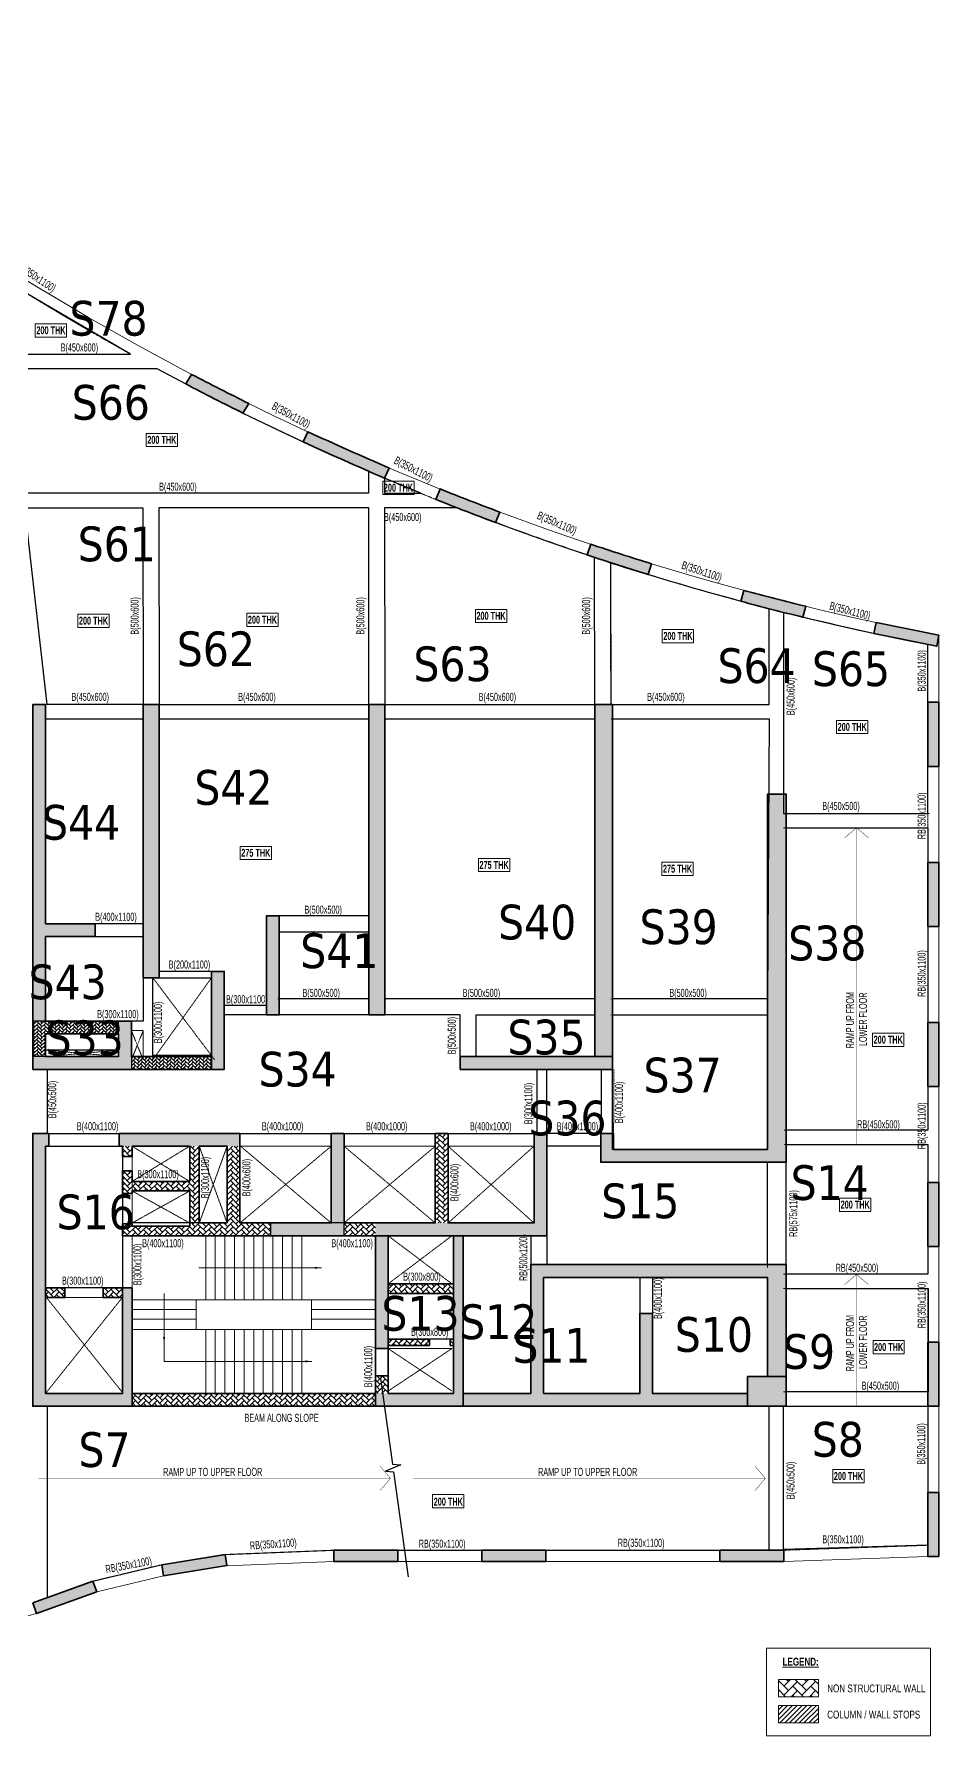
# Model space of a CAD drawing. Header units: millimetres. Extents: x 336 to 67000, y 221 to 58411.
# Drawn here: x 38740 to 67000, y 544 to 53724 of the extents above; entities that cross this region are included whole.
import ezdxf

# ---------------------------------------------------------------- set-up
doc = ezdxf.new("R2010")
doc.units = ezdxf.units.MM
doc.linetypes.add('HIDDEN', pattern=[0.375, 0.25, -0.125])
for name, color, linetype, lineweight in [('A-ANNO-DIMS', 8, 'Continuous', 15), ('A-DETL-MISC', 35, 'Continuous', 15), ('A-FLOR-IDEN', 11, 'Continuous', 9), ('A-HIDD-ABVE', 8, 'HIDDEN', 20), ('G-ANNO-TEXT', 231, 'Continuous', 9), ('S-BEAM', 7, 'Continuous', 18), ('S-BEAM-IDEN', 2, 'Continuous', 9), ('S-COL HATCH', 9, 'Continuous', 0), ('S-COLS', 5, 'Continuous', 35)]:
    doc.layers.add(name, color=color, linetype=linetype, lineweight=lineweight)
doc.layers.add('changes', color=7, linetype='Continuous')
doc.layers.add('SUNK SLAB', color=8, linetype='Continuous')
doc.styles.add('Dim.s & Anno.(Misc.)', font='ARIALN.TTF')
doc.styles.add('Swis721 LtCn BT', font='swisscl.ttf', dxfattribs={"width": 0.9, "height": 233.355162})
doc.styles.add('Swis721 LtCn BT_2', font='swisscl.ttf', dxfattribs={"height": 244.992296})
doc.styles.add('Swis721 LtCn BT_B', font='', dxfattribs={"width": 0.9, "height": 246.918336})
doc.styles.get('Swis721 LtCn BT_B').set_extended_font_data('Swis721 LtCn BT', bold=True)
doc.dimstyles.new('A-GFC-100', dxfattribs={"dimscale": 100, "dimtxt": 1.75, "dimasz": 1.5, "dimexe": 1.5, "dimexo": 0, "dimgap": 1, "dimtad": 1, "dimdsep": 46, "dimtxsty": 'Dim.s & Anno.(Misc.)', "dimblk": 'ARCHTICK', "dimcen": 0, "dimdle": 1.5, "dimclrd": 256, "dimclre": 8, "dimclrt": 6, "dimazin": 2, "dimtfac": 1, "dimtix": 1, "dimtmove": 2, "dimatfit": 3, "dimfxl": 1, "dimtolj": 1, "dimlwd": -1, "dimlwe": 9, "dimarcsym": 0})
pattern_1 = [(45, (-31794446.85, 20735559.75), (0, 169.7056275), [360, -120]), (135, (-31794362, 20735644.6), (1e-14, 169.7056275), [360, -120])]

# ---------------------------------------------------------------- blocks, each defined once
blk = doc.blocks.new('*U10')
blk.add_lwpolyline([(-28.23, 0), (-1.25, 0), (-0.62, 2.5), (0.62, -2.5), (1.25, 0), (34.3, 0)])
blk = doc.blocks.new('_ARCHTICK')
at = {"color": 0, "linetype": 'ByBlock', "const_width": 0.15}
blk.add_lwpolyline([(-0.5, -0.5), (0.5, 0.5)], dxfattribs=at)
blk = doc.blocks.new('A$Cb7cd9481')
at = {"layer": 'S-COL HATCH', "transparency": 33554687}
h = blk.add_hatch(color=256, dxfattribs=at)
h.dxf.hatch_style = 1
h.paths.add_polyline_path([(28420, 25306), (28602, 25607, -0.00603), (26815, 26517), (26634, 26217, 0.006005)])
h = blk.add_hatch(color=256, dxfattribs=at)
h.dxf.hatch_style = 1
h.paths.add_polyline_path([(30445, 24722), (30297, 24405, 0.004309), (32837, 23274), (32985, 23591, -0.004327)])
h = blk.add_hatch(color=256, dxfattribs=at)
h.dxf.hatch_style = 1
h.paths.add_polyline_path([(36311, 21885), (36443, 22213, -0.006015), (34578, 22935), (34446, 22609, 0.00603)])
h = blk.add_hatch(color=256, dxfattribs=at)
h.dxf.hatch_style = 1
h.paths.add_polyline_path([(41071, 20263), (41183, 20599, -0.006015), (39279, 21210), (39167, 20874, 0.00603)])
h = blk.add_hatch(color=256, dxfattribs=at)
h.dxf.hatch_style = 1
h.paths.add_polyline_path([(45907, 18929), (46003, 19269, -0.006016), (44065, 19767), (43970, 19427, 0.006031)])
h = blk.add_hatch(color=256, dxfattribs=at)
h.dxf.hatch_style = 1
h.paths.add_polyline_path([(48195, 18764), (48125, 18421), (50085, 18021), (50155, 18363)])
h = blk.add_hatch(color=256, dxfattribs=at)
h.dxf.hatch_style = 1
h.paths.add_polyline_path([(50155, 16269), (49805, 16269), (49805, 14269), (50155, 14269)])
h = blk.add_hatch(color=256, dxfattribs=at)
h.dxf.hatch_style = 1
h.paths.add_polyline_path([(49805, 9269), (50155, 9269), (50155, 11269), (49805, 11269)])
h = blk.add_hatch(color=256, dxfattribs=at)
h.dxf.hatch_style = 1
h.paths.add_polyline_path([(50155, 6269), (49805, 6269), (49805, 4269), (50155, 4269)])
h = blk.add_hatch(color=256, dxfattribs=at)
h.dxf.hatch_style = 1
h.paths.add_polyline_path([(50155, 1269), (49805, 1269), (49805, -731), (50155, -731)])
h = blk.add_hatch(color=256, dxfattribs=at)
h.dxf.hatch_style = 1
h.paths.add_polyline_path([(49805, -5724), (50155, -5724), (50155, -3724), (49805, -3724)])
h = blk.add_hatch(color=256, dxfattribs=at)
h.dxf.hatch_style = 1
h.paths.add_polyline_path([(49805, -10421), (50155, -10421), (50155, -8421), (49805, -8421)])
h = blk.add_hatch(color=256, dxfattribs=at)
h.dxf.hatch_style = 1
h.paths.add_polyline_path([(25886, -10678), (25942, -11024), (27916, -10706), (27860, -10360)])
h = blk.add_hatch(color=256, dxfattribs=at)
h.dxf.hatch_style = 1
h.paths.add_polyline_path([(31255, -10224), (31255, -10574), (33255, -10574), (33255, -10224)])
h = blk.add_hatch(color=256, dxfattribs=at)
h.dxf.hatch_style = 1
h.paths.add_polyline_path([(35880, -10224), (35880, -10574), (37880, -10574), (37880, -10224)])
h = blk.add_hatch(color=256, dxfattribs=at)
h.dxf.hatch_style = 1
h.paths.add_polyline_path([(43315, -10224), (43315, -10574), (45315, -10574), (45315, -10224)])
h = blk.add_hatch(color=256, dxfattribs=at)
h.dxf.hatch_style = 1
h.paths.add_polyline_path([(23855, -11522), (23735, -11193), (21855, -11874), (21974, -12203)])
at = {"layer": 'S-COLS', "elevation": 0}
for points in [[(26634, 26217, 0.006005), (28420, 25306), (28602, 25607, -0.00603), (26815, 26517), (26634, 26217)], [(30297, 24405), (30445, 24722, 0.004327), (32985, 23591), (32837, 23274, -0.004309), (30297, 24405)], [(36443, 22213, -0.006015), (34578, 22935), (34446, 22609, 0.00603), (36311, 21885), (36443, 22213)], [(39167, 20874, 0.00603), (41071, 20263), (41183, 20599, -0.006015), (39279, 21210), (39167, 20874)], [(46003, 19269, -0.006016), (44065, 19767), (43970, 19427, 0.006031), (45907, 18929), (46003, 19269)]]:
    blk.add_lwpolyline(points, format="xyb", dxfattribs=at)
for points in [[(48195, 18764), (50155, 18363), (50085, 18021), (48125, 18421), (48195, 18764)], [(25886, -10678), (25942, -11024), (27916, -10706), (27860, -10360), (25886, -10678)], [(21855, -11874), (21974, -12203), (23855, -11522), (23735, -11193), (21855, -11874)]]:
    blk.add_lwpolyline(points, dxfattribs=at)
for points in [[(49805, 16269), (50155, 16269), (50155, 14269), (49805, 14269)], [(49805, 11269), (50155, 11269), (50155, 9269), (49805, 9269)], [(49805, 6269), (50155, 6269), (50155, 4269), (49805, 4269)], [(49805, 1269), (50155, 1269), (50155, -731), (49805, -731)], [(49805, -3724), (50155, -3724), (50155, -5724), (49805, -5724)], [(49805, -8421), (50155, -8421), (50155, -10421), (49805, -10421)], [(31255, -10224), (33255, -10224), (33255, -10574), (31255, -10574)], [(35880, -10224), (37880, -10224), (37880, -10574), (35880, -10574)], [(43315, -10224), (45315, -10224), (45315, -10574), (43315, -10574)]]:
    blk.add_lwpolyline(points, close=True, dxfattribs=at)
blk = doc.blocks.new('A$C0921b736')
at = {"layer": 'S-COL HATCH', "transparency": 33554687}
h = blk.add_hatch(color=256, dxfattribs=at)
h.dxf.hatch_style = 1
h.paths.add_polyline_path([(29725, 12785), (30125, 12785), (30125, 15425), (31675, 15425), (31675, 15825), (30125, 15825), (30125, 22675), (29725, 22675)])
h = blk.add_hatch(color=256, dxfattribs=at)
h.dxf.hatch_style = 1
h.paths.add_polyline_path([(33675, 14135), (33175, 14135), (33175, 22675), (33675, 22675)])
h = blk.add_hatch(color=256, dxfattribs=at)
h.dxf.hatch_style = 1
h.paths.add_polyline_path([(40725, 12975), (40225, 12975), (40225, 22675), (40725, 22675)])
h = blk.add_hatch(color=256, dxfattribs=at)
h.dxf.hatch_style = 1
h.paths.add_polyline_path([(43075, 11675), (43075, 11275), (47825, 11275), (47825, 11675)])
h.paths.add_polyline_path([(47825, 22675), (47275, 22675), (47275, 11675), (47825, 11675)])
h = blk.add_hatch(color=256, dxfattribs=at)
h.dxf.hatch_style = 1
h.paths.add_polyline_path([(53250, 8375), (53250, 19875), (52675, 19875), (52675, 8775), (47865, 8775), (47865, 9275), (47465, 9275), (47465, 8375)])
h = blk.add_hatch(color=256, dxfattribs=at)
h.dxf.hatch_style = 1
h.paths.add_polyline_path([(37425, 16075), (37025, 16075), (37025, 12975), (37425, 12975)])
h = blk.add_hatch(color=256, dxfattribs=at)
h.dxf.hatch_style = 1
h.paths.add_polyline_path([(35305, 11675), (35305, 11275), (35705, 11275), (35705, 14335), (35305, 14335)])
h = blk.add_hatch(color=256, dxfattribs=at)
h.dxf.hatch_style = 1
h.paths.add_polyline_path([(32805, 11275), (32805, 11675), (32805, 12785), (32405, 12785), (32405, 12385), (32405, 11675), (30125, 11675), (29725, 11675), (29725, 11275)])
at = {"layer": 'S-COL HATCH'}
h = blk.add_hatch(dxfattribs=at)
h.set_pattern_fill('AR-HBONE', color=256, scale=20)
h.set_pattern_definition([(45, (-31794446.854, 20735559.75), (0, 113.13708499), [240, -80]), (135, (-31794390.286, 20735616.32), (9e-15, 113.13708499), [240, -80])])
h.paths.add_polyline_path([(30125, 12385), (30125, 11692), (30125, 11692), (30125, 11675), (29725, 11675), (29725, 12785), (32405, 12785), (32405, 12485), (32405, 12385)])
h = blk.add_hatch(dxfattribs=at)
h.set_pattern_fill('AR-HBONE', color=256, scale=20)
h.set_pattern_definition([(45, (-31966103.18, 21022167.41), (0, 113.13708499), [240, -80]), (135, (-31966046.61, 21022223.98), (9e-15, 113.13708499), [240, -80])])
h.paths.add_polyline_path([(35305, 11275), (35305, 11675), (32805, 11675), (32805, 11275)])
at = {"layer": 'S-COL HATCH', "transparency": 33554687}
h = blk.add_hatch(color=256, dxfattribs=at)
h.dxf.hatch_style = 1
h.paths.add_polyline_path([(32525, 4450), (32825, 4450), (32825, 1150), (32825, 750), (30125, 750), (29725, 750), (29725, 1150), (29725, 1150), (29725, 9275), (30225, 9275), (30225, 8875), (30125, 8875), (30125, 1150), (30125, 1150), (32525, 1150), (32525, 1150)])
h = blk.add_hatch(color=256, dxfattribs=at)
h.dxf.hatch_style = 1
h.paths.add_polyline_path([(36195, 9275), (32425, 9275), (32425, 8875), (36195, 8875)])
h = blk.add_hatch(color=256, dxfattribs=at)
h.dxf.hatch_style = 1
h.paths.add_polyline_path([(39445, 9275), (39045, 9275), (39045, 6475), (39445, 6475)])
h = blk.add_hatch(color=256, dxfattribs=at)
h.dxf.hatch_style = 1
h.paths.add_polyline_path([(40425, 6075), (40425, 6475), (45379, 6475), (45379, 9275), (45779, 9275), (45779, 6075)])
at = {"layer": 'S-COL HATCH'}
h = blk.add_hatch(dxfattribs=at)
h.set_pattern_fill('AR-HBONE', color=256, scale=30)
h.set_pattern_definition(pattern_1)
h.paths.add_polyline_path([(42695, 6475), (42295, 6475), (42295, 9275), (42695, 9275)])
h = blk.add_hatch(dxfattribs=at)
h.set_pattern_fill('AR-HBONE', color=256, scale=30)
h.set_pattern_definition(pattern_1)
h.paths.add_polyline_path([(34925, 8875), (34625, 8875), (34625, 7775), (32825, 7775), (32825, 8100), (32525, 8100), (32525, 7398), (32825, 7398), (32825, 7475), (34625, 7475), (34625, 6375), (32825, 6375), (32825, 6453), (32525, 6453), (32525, 6075), (37145, 6075), (37145, 6475), (34925, 6475)])
h = blk.add_hatch(dxfattribs=at)
h.set_pattern_fill('AR-HBONE', color=256, scale=30)
h.set_pattern_definition(pattern_1)
h.paths.add_polyline_path([(32825, 8875), (32525, 8875), (32525, 8550), (32825, 8550)])
h = blk.add_hatch(dxfattribs=at)
h.set_pattern_fill('AR-HBONE', color=256, scale=30)
h.set_pattern_definition(pattern_1)
h.paths.add_polyline_path([(36195, 6475), (35795, 6475), (35795, 8875), (36195, 8875)])
at = {"layer": 'S-COL HATCH', "transparency": 33554687}
h = blk.add_hatch(color=256, dxfattribs=at)
h.dxf.hatch_style = 1
h.paths.add_polyline_path([(39445, 6475), (37145, 6475), (37145, 6075), (39445, 6075)])
at = {"layer": 'S-COL HATCH'}
h = blk.add_hatch(dxfattribs=at)
h.set_pattern_fill('AR-HBONE', color=256, scale=30)
h.set_pattern_definition(pattern_1)
h.paths.add_polyline_path([(39445, 6475), (40425, 6475), (40425, 6075), (39445, 6075)])
at = {"layer": 'S-COL HATCH', "transparency": 33554687}
h = blk.add_hatch(color=256, dxfattribs=at)
h.dxf.hatch_style = 1
h.paths.add_polyline_path([(40425, 6075), (40825, 6075), (40825, 6075), (40825, 4575), (40825, 4575), (40825, 4275), (40825, 2550), (40425, 2550)])
h = blk.add_hatch(color=256, dxfattribs=at)
h.dxf.hatch_style = 1
h.paths.add_polyline_path([(42865, 6075), (43165, 6075), (43165, 750), (42865, 750), (40425, 750), (40425, 1150), (42865, 1150), (42865, 2850), (42865, 2850), (42865, 2850)])
h = blk.add_hatch(color=256, dxfattribs=at)
h.dxf.hatch_style = 1
h.paths.add_polyline_path([(52675, 4775), (52675, 1675), (53250, 1675), (53250, 5175), (45279, 5175), (45279, 1150), (43165, 1150), (43165, 750), (52050, 750), (52050, 1150), (49079, 1150), (49079, 3648), (48679, 3648), (48679, 1150), (45679, 1150), (45679, 4775)])
at = {"layer": 'S-COL HATCH'}
h = blk.add_hatch(dxfattribs=at)
h.set_pattern_fill('AR-HBONE', color=256, scale=30)
h.set_pattern_definition([(45, (-31794446.85, 20683630.75), (0, 169.7056275), [360, -120]), (135, (-31794362, 20683715.6), (1e-14, 169.7056275), [360, -120])])
h.paths.add_polyline_path([(32525, 4150), (32525, 4450), (31925, 4450), (31925, 4150)])
h.paths.add_polyline_path([(30725, 4150), (30725, 4450), (30125, 4450), (30125, 4150)])
h = blk.add_hatch(dxfattribs=at)
h.set_pattern_fill('AR-HBONE', color=256, scale=30)
h.set_pattern_definition(pattern_1)
h.paths.add_polyline_path([(40825, 4275), (42865, 4275), (42865, 4575), (40825, 4575)])
h = blk.add_hatch(dxfattribs=at)
h.set_pattern_fill('AR-HBONE', color=256, scale=30)
h.set_pattern_definition(pattern_1)
h.paths.add_polyline_path([(42115, 2850), (42115, 2650), (40825, 2650), (40825, 2850)])
h = blk.add_hatch(dxfattribs=at)
h.set_pattern_fill('AR-HBONE', color=256, scale=30)
h.set_pattern_definition(pattern_1)
h.paths.add_polyline_path([(42765, 2850), (42865, 2850), (42865, 2650), (42765, 2650)])
h = blk.add_hatch(dxfattribs=at)
h.set_pattern_fill('AR-HBONE', color=256, scale=30)
h.set_pattern_definition(pattern_1)
h.paths.add_polyline_path([(40425, 1700), (40825, 1700), (40825, 1150), (40425, 1150)])
at = {"layer": 'S-COL HATCH', "transparency": 33554687}
h = blk.add_hatch(color=256, dxfattribs=at)
h.dxf.hatch_style = 1
h.paths.add_polyline_path([(53250, 1675), (53250, 750), (52050, 750), (52050, 1675)])
at = {"layer": 'S-COL HATCH'}
h = blk.add_hatch(dxfattribs=at)
h.set_pattern_fill('AR-HBONE', color=256, scale=30)
h.set_pattern_definition(pattern_1)
h.paths.add_polyline_path([(40425, 1150), (32825, 1150), (32825, 750), (40425, 750)])
at = {"layer": 'changes'}
for p, q in [((30125, 12785), (29725, 12785)), ((32405, 12385), (32405, 12785)), ((30125, 11675), (29725, 11675)), ((32805, 11675), (32805, 11275)), ((35305, 11675), (35305, 11275))]:
    blk.add_line(p, q, dxfattribs=at)
blk.add_lwpolyline([(39445, 6475), (37145, 6475), (37145, 6075), (39445, 6075)], close=True, dxfattribs=at)
at = {"layer": 'S-COLS'}
for p, q in [((32525, 4450), (32525, 1150)), ((32825, 4450), (32825, 1150)), ((40825, 2550), (40425, 2550)), ((40825, 1700), (40425, 1700)), ((32825, 1150), (32825, 750))]:
    blk.add_line(p, q, dxfattribs=at)
for points in [[(29725, 11275), (29725, 22675), (30125, 22675), (30125, 15825), (31675, 15825), (31675, 15425), (30125, 15425), (30125, 12785), (32805, 12785), (32805, 11675), (35305, 11675), (35305, 14335), (35705, 14335), (35705, 11275), (29725, 11275)], [(47825, 11675), (47825, 22675), (47275, 22675), (47275, 11675), (47825, 11675)], [(29725, 1150), (29725, 9275), (30225, 9275), (30225, 8875), (30125, 8875), (30125, 1150), (32525, 1150)], [(36195, 9275), (32425, 9275), (32425, 8875), (32525, 8875), (32525, 8550), (32825, 8550), (32825, 8875), (33725, 8875), (34625, 8875), (34625, 7775), (32825, 7775), (32825, 8100), (32525, 8100), (32525, 7398), (32825, 7398), (32825, 7475), (34625, 7475), (34625, 6375), (33725, 6375), (32825, 6375), (32825, 6453), (32525, 6453), (32525, 6075), (34625, 6075), (34625, 6075), (45779, 6075), (45779, 9275), (45379, 9275), (45379, 6475), (42695, 6475), (42695, 9275)], [(39045, 9275), (39045, 6475), (36195, 6475), (36195, 9275)], [(39445, 9275), (39045, 9275)], [(42295, 9275), (42295, 6475), (39445, 6475), (39445, 9275)], [(42695, 9275), (42295, 9275)], [(40825, 750), (40425, 750), (40425, 6075)], [(40825, 6075), (40825, 1150)], [(43165, 6075), (43165, 750), (42865, 750)], [(42865, 1150), (42865, 6075)], [(43165, 1150), (45279, 1150), (45279, 5175), (53250, 5175)], [(53250, 5175), (53250, 1675), (52675, 1675), (52675, 4775), (45679, 4775), (45679, 1150), (48679, 1150), (48679, 3648), (49079, 3648), (49079, 1150), (52050, 1150), (52050, 750), (43165, 750)], [(30125, 4150), (30725, 4150), (30725, 4450), (30125, 4450)], [(32525, 4150), (31925, 4150), (31925, 4450), (32825, 4450)], [(40825, 2850), (42115, 2850)], [(42115, 2850), (42115, 2650)], [(42765, 2650), (42765, 2850)], [(42765, 2850), (42865, 2850)], [(42115, 2650), (40825, 2650)], [(42865, 2650), (42765, 2650)], [(30125, 750), (30125, 750), (29725, 750), (29725, 1150)], [(32825, 1150), (40425, 1150), (40425, 750), (30125, 750)], [(40825, 1150), (42865, 1150)], [(42865, 750), (40825, 750)]]:
    blk.add_lwpolyline(points, dxfattribs=at)
for points in [[(33675, 14135), (33175, 14135), (33175, 22675), (33675, 22675)], [(53250, 8375), (47465, 8375), (47465, 9275), (47865, 9275), (47865, 8775), (52675, 8775), (52675, 19875), (53250, 19875)], [(30125, 12385), (32405, 12385), (32405, 11675), (30125, 11675)], [(35795, 6475), (34925, 6475), (34925, 8875), (35795, 8875)], [(40825, 4575), (42865, 4575), (42865, 4275), (40825, 4275)]]:
    blk.add_lwpolyline(points, close=True, dxfattribs=at)
at = {"layer": 'S-COLS', "elevation": 0}
for points in [[(40725, 12975), (40225, 12975), (40225, 22675), (40725, 22675)], [(37425, 16075), (37025, 16075), (37025, 12975), (37425, 12975)], [(43075, 11675), (47825, 11675), (47825, 11275), (43075, 11275)], [(53250, 750), (52050, 750), (52050, 1675), (53250, 1675)]]:
    blk.add_lwpolyline(points, close=True, dxfattribs=at)
blk = doc.blocks.new('A$C40398dd4')
at = {"layer": 'A-ANNO-DIMS', "ltscale": 500, "elevation": 0}
blk.add_lwpolyline([(5810, 1000), (6600, 1000), (6600, 1565)], dxfattribs=at)
at = {"layer": 'A-DETL-MISC'}
for p, q in [((2300, 4925), (2300, 2925)), ((2600, 4925), (2600, 2925)), ((2900, 4925), (2900, 2925)), ((3200, 4925), (3200, 2925)), ((3500, 4925), (3500, 2925)), ((3800, 4925), (3800, 2925)), ((4100, 4925), (4100, 2925)), ((4400, 4925), (4400, 2925)), ((4700, 4925), (4700, 2925)), ((5000, 4925), (5000, 2925)), ((5300, 4925), (5300, 2925)), ((2300, 0), (2300, 2000)), ((2600, 0), (2600, 2000)), ((2900, 0), (2900, 2000)), ((3200, 0), (3200, 2000)), ((3500, 0), (3500, 2000)), ((3800, 0), (3800, 2000)), ((4100, 0), (4100, 2000)), ((4400, 0), (4400, 2000)), ((4700, 0), (4700, 2000)), ((5000, 0), (5000, 2000)), ((5300, 0), (5300, 2000))]:
    blk.add_line(p, q, dxfattribs=at)
for points in [[(2000, 2925), (0, 2925)], [(5600, 2925), (7600, 2925)], [(2000, 2625), (0, 2625)], [(2000, 2325), (0, 2325)], [(5600, 2625), (7600, 2625)], [(5600, 2325), (7600, 2325)]]:
    blk.add_lwpolyline(points, dxfattribs=at)
blk.add_lwpolyline([(5600, 2925), (5600, 2000), (2000, 2000), (2000, 2925)], close=True, dxfattribs=at)
at = {"layer": 'A-DETL-MISC', "elevation": 0}
for points in [[(2000, 2000), (0, 2000)], [(5600, 2000), (7600, 2000)]]:
    blk.add_lwpolyline(points, dxfattribs=at)
at = {"layer": 'A-ANNO-DIMS', "ltscale": 500}
for points in [[(1688, 3925), (5510, 3925)], [(6600, 1565), (6600, 3126)], [(1988, 1000), (5810, 1000)]]:
    blk.add_leader(points, dimstyle='A-GFC-100', override={"dimasz": 2, "dimtad": 0, "dimfxl": 0.18, "dimarcsym": 1}, dxfattribs=at)

msp = doc.modelspace()

# ---------------------------------------------------------------- hatches: boundary and pattern name
at = {"layer": 'SUNK SLAB'}
h = msp.add_hatch(dxfattribs=at)
h.set_pattern_fill('AR-HBONE', color=8, scale=50, style=0)
h.set_pattern_definition([(45, (-31296616, 20965840.9), (0, 282.8427125), [600, -200]), (135, (-31296474.59, 20965982.32), (2e-14, 282.8427125), [600, -200])])
h.paths.add_polyline_path([(63234, 2312), (63234, 1771), (61985, 1771), (61985, 2312)], flags=0)
h = msp.add_hatch(dxfattribs=at)
h.set_pattern_fill('ANSI31', color=8, scale=850, style=0)
h.set_pattern_definition([(45, (-31296616.01, 20966509.4), (-75.1300955, 75.1300955), [])])
h.paths.add_polyline_path([(63234, 1496), (63234, 955), (61985, 955), (61985, 1496)], flags=0)

# ---------------------------------------------------------------- linework, layer by layer
at = {"layer": 'A-FLOR-IDEN', "color": 8, "elevation": 0, "flags": 128}
for points in [[(39758, 44669), (39758, 44257), (38780, 44257), (38780, 44669)], [(39758, 44669), (39758, 44257), (38780, 44257), (38780, 44669)], [(43220, 41246), (43220, 40834), (42242, 40834), (42242, 41246)], [(43220, 41246), (43220, 40834), (42242, 40834), (42242, 41246)], [(50608, 39751), (50608, 39340), (49631, 39340), (49631, 39751)], [(50608, 39751), (50608, 39340), (49631, 39340), (49631, 39751)], [(53500, 35747), (53500, 35335), (52522, 35335), (52522, 35747)], [(53500, 35747), (53500, 35335), (52522, 35335), (52522, 35747)], [(41086, 35594), (41086, 35182), (40109, 35182), (40109, 35594)], [(41086, 35594), (41086, 35182), (40109, 35182), (40109, 35594)], [(46362, 35625), (46362, 35213), (45385, 35213), (45385, 35625)], [(46362, 35625), (46362, 35213), (45385, 35213), (45385, 35625)], [(59339, 35118), (59339, 34706), (58361, 34706), (58361, 35118)], [(59339, 35118), (59339, 34706), (58361, 34706), (58361, 35118)], [(64782, 32276), (64782, 31864), (63804, 31864), (63804, 32276)], [(64782, 32276), (64782, 31864), (63804, 31864), (63804, 32276)], [(46155, 28342), (46155, 27930), (45178, 27930), (45178, 28342)], [(53596, 27962), (53596, 27551), (52619, 27551), (52619, 27962)], [(59324, 27845), (59324, 27434), (58347, 27434), (58347, 27845)], [(65906, 22504), (65906, 22092), (64928, 22092), (64928, 22504)], [(64875, 17349), (64875, 16937), (63898, 16937), (63898, 17349)], [(65918, 12897), (65918, 12485), (64941, 12485), (64941, 12897)], [(52166, 8085), (52166, 7673), (51188, 7673), (51188, 8085)]]:
    msp.add_lwpolyline(points, close=True, dxfattribs=at)
at = {"layer": 'A-FLOR-IDEN', "color": 8, "flags": 128}
msp.add_lwpolyline([(64662, 8867), (64662, 8455), (63685, 8455), (63685, 8867)], close=True, dxfattribs=at)
at = {"layer": 'A-HIDD-ABVE', "linetype": 'HIDDEN'}
for p, q in [((44280, 24233, 0), (42450, 21673, 0)), ((44380, 21673, 0), (42450, 24233, 0)), ((42150, 22583, 0), (41780, 21673, 0)), ((42150, 21673, 0), (41780, 22583, 0)), ((41380, 21973, 0), (39100, 21773, 0)), ((41380, 21773, 0), (39100, 21973, 0)), ((43600, 18973, 0), (41800, 17873, 0)), ((43600, 17873, 0), (41800, 18973, 0)), ((44770, 18973, 0), (43900, 16573, 0)), ((44770, 16573, 0), (43900, 18973, 0)), ((48020, 18973, 0), (45170, 16573, 0)), ((48020, 16573, 0), (45190, 18973, 0)), ((51270, 18973, 0), (48420, 16573, 0)), ((51270, 16573, 0), (48420, 18973, 0)), ((54354, 18973, 0), (51670, 16573, 0)), ((54354, 16573, 0), (51670, 18973, 0)), ((43600, 16573, 0), (41800, 17573, 0)), ((43600, 17573, 0), (41800, 16573, 0)), ((49800, 16173, 0), (51790, 14673, 0)), ((49800, 14673, 0), (51790, 16173, 0)), ((41500, 14248, 0), (39100, 11248, 0)), ((39124, 14248, 0), (41524, 11248, 0)), ((49800, 12648, 0), (51790, 11322, 0)), ((49800, 11322, 0), (51790, 12648, 0))]:
    msp.add_line(p, q, dxfattribs=at)
at = {"layer": 'changes'}
msp.add_line((43900, 16573, 0), (41800, 16573, 0), dxfattribs=at)
at = {"layer": 'changes', "color": 1, "elevation": 0}
for points in [[(38421, 45672), (38421, 43723), (41751, 43723)], [(49185, 40060), (49186, 39373), (38421, 39373), (38421, 43273), (42573, 43273), (43479, 42790), (45265, 41879), (47142, 40978)], [(49685, 39845), (49686, 39373), (50819, 39373)], [(38447, 38923), (42142, 38923), (42150, 32772), (39151, 32773)], [(42642, 38923), (42650, 32773), (49200, 32773), (49200, 38923)], [(39100, 32323), (42150, 32323), (42150, 25923), (39100, 25923)], [(42650, 32323), (49200, 32323), (49200, 26173), (46000, 26173), (46000, 23373), (44680, 23373), (44680, 24433), (42650, 24433)], [(49700, 32323), (56250, 32323), (56250, 23573), (49700, 23573)], [(56800, 32323), (61700, 32323), (61650, 23573), (56800, 23573)], [(62225, 28923), (66650, 28923), (66650, 19473), (62225, 19473)], [(46400, 25673), (49200, 25673), (49200, 23573), (46400, 23573)], [(39100, 25523), (42150, 25523), (42150, 22883), (39100, 22883)], [(42450, 24233), (44280, 24233), (44280, 21805), (42450, 21805)], [(39150, 21373), (39150, 19373), (54454, 19373), (54454, 21373), (52050, 21373), (52050, 23073), (44680, 23073), (44680, 21373)], [(52550, 23073), (56250, 23073), (56250, 21773), (52550, 21773)], [(56800, 23073), (61650, 23073), (61650, 18873), (56800, 18873)], [(39100, 22483), (41380, 22483), (41380, 21973), (39100, 21973)], [(54754, 21373), (56450, 21373), (56450, 19373), (54754, 19373)], [(39100, 18973), (41500, 18973), (41500, 14548), (39100, 14548)], [(54754, 18973), (54754, 15273), (61650, 15273), (61650, 18473), (56440, 18473), (56450, 18973)], [(62225, 19023), (66650, 19023), (66650, 14973), (62225, 14973)], [(52140, 16173), (54254, 16173), (54254, 11247), (52140, 11247)], [(49800, 14373), (51840, 14373), (51840, 12948), (49800, 12948)], [(54654, 14873), (57654, 14873), (57654, 11247), (54654, 11247)], [(62225, 14523), (66664, 14523), (66664, 11298), (62225, 11298)], [(39150, 10848), (39150, 4861), (40619, 5391), (42706, 5889), (44727, 6215), (48100, 6349), (52725, 6349), (60160, 6349), (61700, 6353), (61700, 10848)], [(62150, 10848), (66650, 10848), (66650, 6502), (62150, 6367)]]:
    msp.add_lwpolyline(points, close=True, dxfattribs=at)
msp.add_lwpolyline([(49687, 38923), (49700, 32773), (56250, 32772), (56240, 37371, -0.009823), (53157, 38458), (51944, 38923)], format="xyb", close=True, dxfattribs=at)
for points in [[(56741, 37207), (56750, 32773), (61700, 32773), (61700, 35766, -0.011708), (57916, 36836), (56741, 37207)], [(62150, 35651), (62150, 29373), (66650, 29373), (66650, 34644, -0.013126), (62150, 35651)]]:
    msp.add_lwpolyline(points, format="xyb", dxfattribs=at)
msp.add_lwpolyline([(61025, 11247), (61025, 11772), (61650, 11772), (61650, 14873), (58054, 14873), (58054, 11247), (61025, 11247)], dxfattribs=at)
at = {"layer": 'G-ANNO-TEXT', "color": 7, "elevation": 0}
for points in [[(61616, 3285), (66735, 3285), (66735, 544), (61616, 544)], [(63234, 2312), (63234, 1771), (61985, 1771), (61985, 2312)], [(63234, 1496), (63234, 955), (61985, 955), (61985, 1496)]]:
    msp.add_lwpolyline(points, close=True, dxfattribs=at)
at = {"layer": 'S-BEAM', "linetype": 'HIDDEN'}
for p, q in [((38421, 43723), (41751, 43723)), ((38421, 43273), (42573, 43273)), ((49186, 39373, 0), (49185, 40060, 0)), ((38421, 39373), (49186, 39373, 0)), ((49686, 39373, 0), (49685, 39845, 0)), ((49686, 39373, 0), (50819, 39373, 0)), ((39148, 32801, 0), (38447, 38924, 0)), ((42142, 38923), (38447, 38923, 0)), ((42150, 32773, 0), (42142, 38923, 0)), ((42642, 38923, 0), (49187, 38923, 0)), ((42650, 32773, 0), (42642, 38923, 0)), ((49200, 32773, 0), (49187, 38923, 0)), ((49687, 38923, 0), (51944, 38923, 0)), ((49700, 32773, 0), (49687, 38923, 0)), ((56250, 32773, 0), (56240, 37371, 0)), ((56750, 32773, 0), (56741, 37207, 0)), ((61700, 32773, 0), (61700, 35766)), ((62150, 29373, 0), (62150, 35651)), ((42150, 32773, 0), (39100, 32773, 0)), ((42650, 32773, 0), (49200, 32773, 0)), ((56250, 32773, 0), (49700, 32773, 0)), ((61650, 32773, 0), (56750, 32773, 0)), ((42150, 32323, 0), (39100, 32323)), ((42650, 32323, 0), (49200, 32323, 0)), ((56250, 32323, 0), (49700, 32323, 0)), ((61700, 32323, 0), (56750, 32323, 0)), ((61700, 29973, 0), (61700, 32323, 0)), ((66704, 29373, 0), (62150, 29373, 0)), ((46400, 26173, 0), (49200, 26173, 0)), ((40650, 25923, 0), (42150, 25923, 0)), ((46400, 25673, 0), (49200, 25673, 0)), ((40650, 25523, 0), (42150, 25523, 0)), ((42150, 24233, 0), (42150, 22883, 0)), ((44280, 24433, 0), (42650, 24433, 0)), ((49200, 23573, 0), (46350, 23573, 0)), ((56250, 23573, 0), (49700, 23573, 0)), ((56750, 23573, 0), (61650, 23573, 0)), ((42150, 22883, 0), (41780, 22883, 0)), ((46000, 23373, 0), (44680, 23373, 0)), ((46000, 23073, 0), (44680, 23073, 0)), ((52050, 23073, 0), (46400, 23073, 0)), ((52050, 21773, 0), (52050, 23073, 0)), ((56250, 23073, 0), (52550, 23073, 0)), ((52550, 21773, 0), (52550, 23073, 0)), ((56750, 23073, 0), (61650, 23073, 0)), ((39150, 21373), (39150, 19373)), ((54454, 19373, 0), (54454, 21373, 0)), ((54754, 19373, 0), (54754, 21373, 0)), ((56450, 21373, 0), (56450, 19373, 0)), ((56850, 21373, 0), (56840, 19373, 0)), ((41400, 19373, 0), (39200, 19373, 0)), ((48020, 19373, 0), (45170, 19373, 0)), ((51270, 19373, 0), (48420, 19373, 0)), ((54354, 19373, 0), (51670, 19373, 0)), ((56450, 19373, 0), (54754, 19373, 0)), ((41400, 18973, 0), (39200, 18973, 0)), ((41500, 16550, 0), (41500, 18973, 0)), ((56450, 18973, 0), (54754, 18973, 0)), ((62164, 19023), (66650, 19023)), ((61650, 15173, 0), (61650, 18473, 0)), ((41500, 14548, 0), (41500, 16173, 0)), ((41800, 14548, 0), (41800, 16173, 0)), ((54754, 16173, 0), (54754, 15273, 0)), ((62150, 14973, 0), (66650, 14973)), ((40900, 14548, 0), (39700, 14548, 0)), ((57654, 13745, 0), (57654, 14873, 0)), ((58054, 13745, 0), (58054, 14873, 0)), ((51690, 12948, 0), (51040, 12948, 0)), ((39150, 10848, 0), (39150, 4861)), ((61700, 10848), (61700, 6353)), ((62150, 10848), (66664, 10848)), ((62150, 10848), (62150, 6367)), ((62148, 6348), (66638, 6502, 0)), ((40619, 5391, 0), (42706, 5889, 0)), ((44727, 6215, 0), (48093, 6349, 0)), ((50100, 6349, 0), (52725, 6349, 0)), ((60160, 6349, 0), (54725, 6349, 0)), ((39150, 4489), (39150, 4485))]:
    msp.add_line(p, q, dxfattribs=at)
at = {"layer": 'S-BEAM'}
for p, q in [((66664, 28923, 0), (62150, 28923, 0)), ((42450, 24233, 0), (42450, 21673, 0)), ((44280, 24233, 0), (42650, 24233, 0)), ((42150, 22583, 0), (41780, 22583, 0)), ((42150, 22583, 0), (42150, 21673, 0)), ((62164, 19473), (66650, 19473)), ((41800, 16550, 0), (41800, 18973, 0)), ((48020, 18973, 0), (45170, 18973, 0)), ((51270, 18973, 0), (48420, 18973, 0)), ((54354, 18973, 0), (51670, 18973, 0)), ((62225, 15173, 0), (62225, 18473, 0)), ((54254, 16173, 0), (54254, 15273, 0)), ((62150, 14523, 0), (66650, 14523)), ((40900, 14248, 0), (39700, 14248, 0)), ((51790, 12648, 0), (49800, 12648, 0)), ((62150, 11298), (66664, 11298, 0)), ((44741, 5865, 0), (48107, 5999, 0)), ((50100, 5999, 0), (52725, 5999, 0)), ((60160, 5999, 0), (54725, 5999, 0)), ((62160, 5999), (66650, 6152, 0)), ((40700, 5051, 0), (42787, 5549, 0)), ((32592, 2750, 0), (38819, 4370, 0))]:
    msp.add_line(p, q, dxfattribs=at)
at = {"layer": 'S-BEAM', "ltscale": 250000, "elevation": 0}
msp.add_lwpolyline([(67000, 34936, -0.104419), (34883, 48401, 0.059137), (26760, 53724, 0.059137)], format="xyb", dxfattribs=at)
at = {"layer": 'S-BEAM', "linetype": 'HIDDEN', "elevation": 0}
for points in [[(41751, 43723, -0.0114), (38421, 45672)], [(49185, 40060, -0.021725), (42573, 43273, -0.021725)], [(56240, 37371, -0.020704), (49685, 39845, -0.020704)], [(61700, 35766, -0.015257), (56741, 37207, -0.015257)], [(66664, 34644, -0.013664), (62150, 35651, -0.013664)]]:
    msp.add_lwpolyline(points, format="xyb", dxfattribs=at)
for points in [[(66650, 19473), (66650, 34644)], [(66650, 14973), (66650, 19023)], [(66650, 6152), (66650, 14523)]]:
    msp.add_lwpolyline(points, dxfattribs=at)
at = {"layer": 'S-BEAM', "elevation": 0}
for points in [[(67000, 6152), (67000, 34936)], [(62164, 28923), (66664, 28923)]]:
    msp.add_lwpolyline(points, dxfattribs=at)
at = {"layer": 'S-BEAM', "const_width": 12.5, "elevation": 0}
for points in [[(64803, 28606), (64428, 28923), (64053, 28606)], [(64428, 28923), (64428, 19023)], [(64803, 14649), (64428, 14966), (64053, 14649)], [(64428, 14973), (64428, 10848)], [(38875, 8598), (49868, 8598)], [(49552, 8218), (49869, 8593), (49552, 8968)], [(50585, 8598), (61577, 8598)], [(61262, 8218), (61579, 8593), (61262, 8968)]]:
    msp.add_lwpolyline(points, dxfattribs=at)
at = {"layer": 'S-BEAM', "elevation": 0}
msp.add_lwpolyline([(39100, 21773), (41380, 21773), (41380, 21973), (39100, 21973)], close=True, dxfattribs=at)

# ---------------------------------------------------------------- block references
at = {"xscale": 100, "yscale": 100, "zscale": 100, "rotation": 277.960533334072}
msp.add_blockref('*U10', (49953, 8918, 0), dxfattribs=at)
at = {"layer": 'changes'}
msp.add_blockref('A$C0921b736', (8975, 10098, 0), dxfattribs=at)
at = {"layer": 'S-BEAM'}
msp.add_blockref('A$Cb7cd9481', (16845, 16573, 0), dxfattribs=at)
at = {"layer": 'S-BEAM-IDEN', "xscale": -1}
msp.add_blockref('A$C40398dd4', (49400, 11248, 0), dxfattribs=at)

# ---------------------------------------------------------------- texts
at = {"layer": 'A-FLOR-IDEN', "color": 1, "char_height": 246.9, "width": 1155, "attachment_point": 2, "line_spacing_factor": 0.964267, "style": 'Swis721 LtCn BT_B'}
for s, insert in [('200 THK', (39269, 44591)), ('200 THK', (39269, 44591)), ('200 THK', (42731, 41168)), ('200 THK', (42731, 41168)), ('200 THK', (50119, 39673, 0)), ('200 THK', (50119, 39673, 0)), ('200 THK', (53011, 35669)), ('200 THK', (53011, 35669)), ('200 THK', (40597, 35516)), ('200 THK', (40597, 35516)), ('200 THK', (45873, 35547)), ('200 THK', (45873, 35547)), ('200 THK', (58850, 35040)), ('200 THK', (58850, 35040)), ('200 THK', (64293, 32198)), ('200 THK', (64293, 32198)), ('275 THK', (45666, 28264)), ('275 THK', (53107, 27884, 0)), ('275 THK', (58836, 27767)), ('200 THK', (65417, 22426)), ('200 THK', (64386, 17271)), ('200 THK', (65429, 12819)), ('200 THK', (64174, 8789)), ('200 THK', (51677, 7989))]:
    msp.add_mtext(s, dxfattribs=dict(at, insert=insert))
at = {"layer": 'changes', "char_height": 1084.7, "attachment_point": 1, "style": 'Dim.s & Anno.(Misc.)'}
for s, insert in [('{\\fTahoma|b0|i0|c0|p34;S78}', (39846, 45386)), ('{\\fTahoma|b0|i0|c0|p34;S66}', (39917, 42759)), ('{\\fTahoma|b0|i0|c0|p34;S61}', (40103, 38336)), ('{\\fTahoma|b0|i0|c0|p34;S62}', (43198, 35057)), ('{\\fTahoma|b0|i0|c0|p34;S63}', (50589, 34588)), ('{\\fTahoma|b0|i0|c0|p34;S64}', (60086, 34530)), ('{\\fTahoma|b0|i0|c0|p34;S65}', (63034, 34436)), ('{\\fTahoma|b0|i0|c0|p34;S42}', (43747, 30726)), ('{\\fTahoma|b0|i0|c0|p34;S44}', (38991, 29636)), ('{\\fTahoma|b0|i0|c0|p34;S40}', (53232, 26519)), ('{\\fTahoma|b0|i0|c0|p34;S39}', (57651, 26372)), ('{\\fTahoma|b0|i0|c0|p34;S41}', (47054, 25622)), ('{\\fTahoma|b0|i0|c0|p34;S38}', (62293, 25864)), ('{\\fTahoma|b0|i0|c0|p34;S43}', (38569, 24650)), ('{\\fTahoma|b0|i0|c0|p34;S33}', (39100, 22903, 0)), ('{\\fTahoma|b0|i0|c0|p34;S35}', (53523, 22926)), ('{\\fTahoma|b0|i0|c0|p34;S34}', (45752, 21923)), ('{\\fTahoma|b0|i0|c0|p34;S37}', (57774, 21739)), ('{\\fTahoma|b0|i0|c0|p34;S36}', (54178, 20396, 0)), ('{\\fTahoma|b0|i0|c0|p34;S14}', (62369, 18378)), ('{\\fTahoma|b0|i0|c0|p34;S15}', (56454, 17808)), ('{\\fTahoma|b0|i0|c0|p34;S16}', (39445, 17462)), ('{\\fTahoma|b0|i0|c0|p34;S13}', (49589, 14293)), ('{\\fTahoma|b0|i0|c0|p34;S12}', (52018, 14030)), ('{\\fTahoma|b0|i0|c0|p34;S11}', (53681, 13291)), ('{\\fTahoma|b0|i0|c0|p34;S10}', (58751, 13634)), ('{\\fTahoma|b0|i0|c0|p34;S9}', (62130, 13100)), ('{\\fTahoma|b0|i0|c0|p34;S8}', (63028, 10357)), ('{\\fTahoma|b0|i0|c0|p34;S7}', (40127, 10035))]:
    msp.add_mtext_dynamic_manual_height_columns(s, width=6038.66, gutter_width=5424, heights=[1159], dxfattribs=dict(at, insert=insert))
at = {"layer": 'G-ANNO-TEXT', "color": 7, "char_height": 244.99, "attachment_point": 1, "line_spacing_factor": 0.971848, "style": 'Swis721 LtCn BT_2'}
for s, insert, width in [('\\fSwis721 LtCn BT|b1|i0|c0|p34|;\\LLEGEND:', (62116, 2987, 0), 1299), ('NON STRUCTURAL WALL', (63512, 2152, 0), 3845.24), ('COLUMN / WALL STOPS', (63512, 1335, 0), 3845.24)]:
    msp.add_mtext(s, dxfattribs=dict(at, insert=insert, width=width))
at = {"layer": 'S-BEAM-IDEN', "style": 'Swis721 LtCn BT', "width": 0.8}
for s, rotation, p in [('B(350x1100)', 326.3571, (38234, 46366)), ('B(450x600)', 360, (39570, 43806, 0)), ('B(350x1100)', 331.043, (46141, 42021)), ('B(350x1100)', 332.5176, (49956, 40318)), ('B(450x600)', 360, (42647, 39456, 0)), ('B(450x600)', 360, (49670, 38507, 0)), ('B(350x1100)', 336.7697, (54427, 38588)), ('B(350x1100)', 341.7169, (58940, 37024)), ('B(500x600)', 90, (42007, 34957, 0)), ('B(500x600)', 90, (49057, 34957, 0)), ('B(500x600)', 90, (56107, 34957, 0)), ('B(350x1100)', 345.4688, (63563, 35746)), ('B(350x1100)', 90, (66585, 33178)), ('B(450x600)', 90, (62492, 32440, 0)), ('RB(350x1100)', 90, (66585, 28565, 0)), ('RB(350x1100)', 90, (66585, 23637)), ('RAMP UP FROM', 90, (64347, 22030)), ('LOWER FLOOR', 90, (64752, 22101)), ('B(300x1100)', 90, (42732, 22192, 0)), ('B(500x500)', 90, (51911, 21841, 0)), ('B(450x500)', 90, (39432, 19845, 0)), ('B(300x1100)', 90, (54300, 19655, 0)), ('B(400x1100)', 90, (57132, 19691, 0)), ('RB(350x1100)', 90, (66585, 18881)), ('B(300x1100)', 90, (44206, 17342, 0)), ('B(400x600)', 90, (45497, 17404, 0)), ('B(400x600)', 90, (51994, 17253, 0)), ('RB(575x1100)', 90, (62576, 16140, 0)), ('B(400x1100)', 360, (42116, 15816)), ('B(400x1100)', 360, (48026, 15816)), ('RB(500x1200)', 90, (54145, 14758, 0)), ('B(300x1100)', 90, (42093, 14628, 0)), ('B(300x800)', 360, (50267, 14772, 0)), ('B(400x1100)', 90, (58346, 13571, 0)), ('RB(350x1100)', 90, (66585, 13283)), ('RAMP UP FROM', 90, (64347, 11938)), ('LOWER FLOOR', 90, (64752, 12009)), ('B(400x1100)', 90, (49300, 11436)), ('BEAM ALONG SLOPE', 360, (45312, 10360, 0)), ('B(350x1100)', 90, (66571, 9019, 0)), ('B(450x500)', 90, (62491, 7944)), ('RB(350x1100)', 4.1375, (45491, 6365, 0)), ('RB(350x1100)', 10.7884, (40998, 5628, 0))]:
    msp.add_text(s, height=250, rotation=rotation, dxfattribs=at).set_placement(p)
for s, p in [('B(450x600)', (39909, 32888, 0)), ('B(450x600)', (45116, 32888, 0)), ('B(450x600)', (52624, 32888, 0)), ('B(450x600)', (57888, 32888, 0)), ('B(450x500)', (63356, 29480, 0)), ('B(400x1100)', (40650, 26015, 0)), ('B(500x500)', (47184, 26239, 0)), ('B(200x1100)', (42946, 24525, 0)), ('B(300x1100)', (44735, 23439, 0)), ('B(500x500)', (47123, 23639, 0)), ('B(500x500)', (52125, 23639, 0)), ('B(500x500)', (58581, 23639, 0)), ('B(300x1100)', (40712, 22975, 0)), ('B(400x1100)', (40075, 19472, 0)), ('B(400x1000)', (45855, 19472, 0)), ('B(400x1000)', (49105, 19472, 0)), ('B(400x1000)', (52355, 19472, 0)), ('B(400x1200)', (55060, 19472, 0)), ('RB(450x500)', (64446, 19532, 0)), ('B(300x1100)', (41963, 17973, 0)), ('B(300x1100)', (39612, 14647, 0)), ('RB(450x500)', (63774, 15049, 0)), ('B(300x800)', (50511, 13047, 0)), ('B(450x500)', (64587, 11364, 0)), ('RAMP UP TO UPPER FLOOR', (42772, 8671)), ('RAMP UP TO UPPER FLOOR', (54482, 8671)), ('RB(350x1100)', (50755, 6427, 0)), ('RB(350x1100)', (56971, 6455, 0)), ('B(350x1100)', (63357, 6563))]:
    msp.add_text(s, height=250, dxfattribs=at).set_placement(p)

doc.saveas('drawing.dxf')
